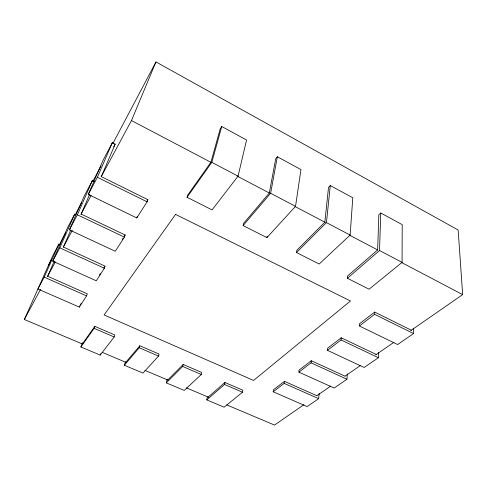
<?xml version="1.0" encoding="UTF-8"?>
<svg xmlns="http://www.w3.org/2000/svg" width="487" height="487" viewBox="0 0 487 487"><rect width="100%" height="100%" fill="white"/><g stroke="black" fill="none" stroke-linecap="round" stroke-linejoin="round"><path stroke-width="0.73" d="M402.073 262.371L402.213 224.659L380.749 212.989L378.849 214.743L377.626 249.928L347.59 276.001L347.432 278.266L369.097 289.205L402.073 262.371L379.531 250.519L380.749 212.989M376.317 354.481L341.21 337.783L327.648 348.187L327.459 350.348L364.148 367.478L378.411 357.702L378.563 352.472M413.53 328.317L413.585 333.583L397.605 344.534L359.369 325.98L374.631 314.328L374.71 312.076L411.314 330.21M359.369 325.98L359.485 323.758L374.71 312.076M345.021 376.189L311.309 360.727L299.146 370.059L298.902 372.153L334.155 388.042L346.957 379.263L347.298 373.961M350.129 235.057L352.783 197.777L330.289 185.547L328.512 187.434L324.829 222.182L296.82 250.312L296.51 252.558L319.21 264.021L350.129 235.057L326.442 222.608L330.289 185.547M327.459 350.348L341.052 339.969L341.21 337.783M316.867 395.712L284.457 381.327L273.487 389.74L273.195 391.773L307.108 406.584L318.675 398.658L319.162 393.393M298.902 372.153L311.083 362.845L311.309 360.727M273.195 391.773L284.183 383.391L284.457 381.327M295.53 206.354L300.96 169.592L277.353 156.753L275.709 158.786L269.323 193.01L243.585 223.375L243.11 225.597L266.925 237.619L295.53 206.354L270.614 193.254L277.353 156.753M207.365 396.966L206.744 399.888L224.105 407.187L242.496 392.224L242.849 390.221L224.945 382.496L208.168 397.063M266.925 237.619L267.193 236.128M206.744 399.888L224.55 384.499L224.945 382.496M167.23 379.227L166.28 382.873L184.263 390.434L201.289 374.485L201.74 372.482L183.173 364.471L167.717 379.994M238.07 176.142L246.562 140.006L221.755 126.517L220.258 128.702L210.895 162.305L187.696 195.092L187.045 197.284L212.052 209.915L238.07 176.142L211.821 162.341L221.755 126.517M166.28 382.873L182.68 366.468L183.173 364.471M125.469 361.689L124.355 365.25L142.989 373.085L158.549 356.076L159.103 354.079L139.83 345.764L125.804 362.31M124.355 365.25L139.227 347.761L139.83 345.764M82.2 343.426L80.891 346.975L100.212 355.096L114.177 336.974L114.841 334.983L94.831 326.345L82.358 343.974L82.869 342.574M100.212 355.096L100.699 353.672M147.104 201.849L147.865 199.688L101.284 176.617L115.163 144.128L112.345 142.685L103.238 159.967L88.269 194.404L136.75 217.939L147.104 201.849L97.388 177.274L112.345 142.685M136.75 217.939L137.255 216.508M80.891 346.975L94.113 328.335L94.831 326.345M94.356 181.608L92.353 180.622L84.312 195.89L69.391 229.858L115.273 251.28L124.392 237.126L125.165 235.002L81.122 214.055L89.584 194.502M75.929 214.804L74.663 214.201L67.504 227.788L52.724 261.166L96.268 280.798L104.352 268.24L105.131 266.164L63.377 247.012L70.889 229.834M60.102 244.687L58.897 244.133L44.214 277.146L37.901 289.01L79.326 307.102L86.552 295.889L87.325 293.856L47.635 276.245L54.319 261.087M79.326 307.102L79.844 305.763M101.168 176.824L131.466 120.557L155.956 61.928L458.151 230.01L462.65 294.611L410.778 330.588M69.391 229.858L77.396 214.816L92.353 180.622M52.724 261.166L59.81 247.853L74.663 214.201M82.516 344.041L24.35 319.496L52.486 256.296L58.897 244.133M48.584 265.147L51.415 259.784M59.213 245.028L65.593 232.956M75.162 214.846L81.536 202.775M92.877 181.316L101.028 165.89M112.722 143.756L155.956 61.928M88.269 194.404L97.388 177.274M113.751 146.776L115.163 144.128M24.35 319.496L40.579 289.351M47.434 276.628L55.366 261.89M63.298 247.153L72.32 230.412M80.97 214.335L91.069 195.579M80.507 304.472L81.311 303.224M99.476 274.966L100.279 273.706M103.92 268.045L104.729 266.791M122.389 239.318L123.181 238.082M124.368 236.238L125.165 235.002M146.666 201.551L147.865 199.688M187.045 197.284L211.821 162.341M243.11 225.597L270.614 193.254M296.51 252.558L326.442 222.608M347.432 278.266L379.531 250.519M303.912 404.697L274.534 425.072L226.881 404.959M317.031 395.596L330.783 386.063M345.155 376.092L360.155 365.694M375.781 354.859L393.904 342.288M102.136 352.32L126.669 362.669M144.889 370.357L168.015 380.122M186.235 387.81L208.661 397.27M94.113 328.335L114.177 336.974M139.227 347.761L158.549 356.076M182.68 366.468L201.289 374.485M224.55 384.499L242.496 392.224M44.214 277.146L86.552 295.889M284.183 383.391L318.675 398.658M59.81 247.853L104.352 268.24M311.083 362.845L346.957 379.263M77.396 214.816L124.392 237.126M341.052 339.969L378.411 357.702M374.631 314.328L413.585 333.583M131.466 120.557L210.895 162.305M237.145 176.099L269.457 193.083M295.037 206.525L325.328 222.443M349.563 235.178L377.833 250.038M401.391 262.42L462.65 294.611M175.551 214.39L104.108 314.967L253.563 380.426L350.482 300.978L175.551 214.39"/></g></svg>
